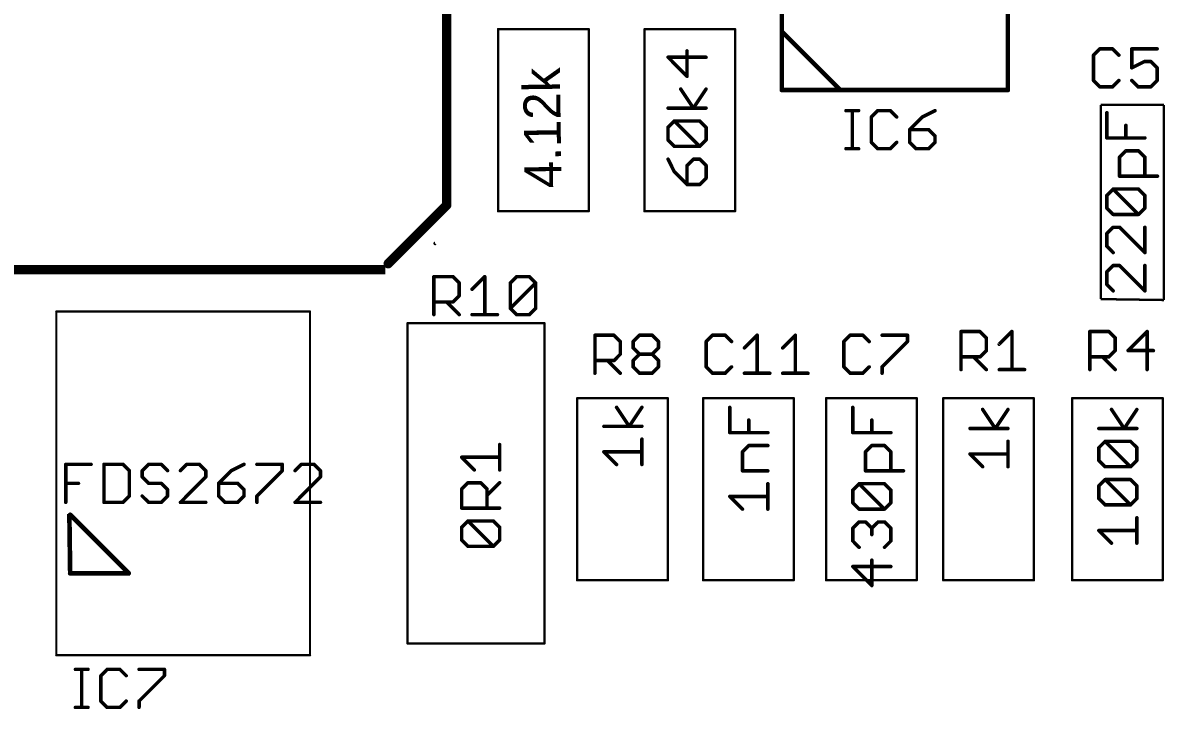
# Model space of a CAD drawing. Extents: x 2 to 123, y -4 to 52.
# Drawn here: x 25.16 to 49.93, y 26.09 to 40.97 of the extents above; entities that cross this region are included whole.
import ezdxf

# ---------------------------------------------------------------- set-up
doc = ezdxf.new("R2010")
doc.units = 0
doc.header["$MEASUREMENT"] = 0
doc.layers.get('0').update_dxf_attribs({"linetype": 'CONTINUOUS'})
for name, color, linetype in [('25', 253, 'CONTINUOUS'), ('27', 253, 'CONTINUOUS'), ('39', 12, 'CONTINUOUS'), ('51', 253, 'CONTINUOUS')]:
    doc.layers.add(name, color=color, linetype=linetype)

msp = doc.modelspace()

# ---------------------------------------------------------------- linework, layer by layer
at = {"layer": '25', "const_width": 0.0762}
for points in [[(48.515, 40.409), (48.378, 40.272)], [(48.79, 40.409), (48.515, 40.409)], [(48.927, 40.272), (48.79, 40.409)], [(49.756, 40.409), (49.206, 40.409)], [(49.206, 40.409), (49.206, 39.997)], [(48.378, 40.272), (48.378, 39.722)], [(49.206, 39.997), (49.481, 40.134)], [(49.481, 40.134), (49.619, 40.134)], [(49.619, 40.134), (49.756, 39.997)], [(49.756, 39.997), (49.756, 39.722)], [(48.378, 39.722), (48.515, 39.585)], [(48.79, 39.585), (48.927, 39.722)], [(49.344, 39.585), (49.206, 39.722)], [(49.756, 39.722), (49.619, 39.585)], [(48.515, 39.585), (48.79, 39.585)], [(49.619, 39.585), (49.344, 39.585)], [(43.009, 39.069), (43.284, 39.069)], [(43.146, 38.244), (43.146, 39.069)], [(43.699, 39.069), (43.561, 38.931)], [(43.561, 38.931), (43.561, 38.382)], [(43.973, 39.069), (43.699, 39.069)], [(44.111, 38.931), (43.973, 39.069)], [(44.665, 38.931), (44.39, 38.657)], [(44.94, 39.069), (44.665, 38.931)], [(44.39, 38.657), (44.39, 38.382)], [(44.802, 38.657), (44.39, 38.657)], [(44.94, 38.519), (44.802, 38.657)], [(43.561, 38.382), (43.699, 38.244)], [(43.973, 38.244), (44.111, 38.382)], [(44.39, 38.382), (44.527, 38.244)], [(44.802, 38.244), (44.94, 38.382)], [(44.94, 38.382), (44.94, 38.519)], [(43.009, 38.244), (43.284, 38.244)], [(43.699, 38.244), (43.973, 38.244)], [(44.527, 38.244), (44.802, 38.244)], [(34.074, 34.646), (34.074, 35.47)], [(34.074, 35.47), (34.486, 35.47)], [(34.486, 35.47), (34.624, 35.333)], [(34.903, 35.195), (35.178, 35.47)], [(35.178, 35.47), (35.178, 34.646)], [(35.731, 35.333), (35.869, 35.47)], [(35.869, 35.47), (36.144, 35.47)], [(36.144, 35.47), (36.281, 35.333)], [(34.624, 35.333), (34.624, 35.058)], [(35.731, 34.783), (35.731, 35.333)], [(35.731, 34.783), (36.281, 35.333)], [(36.281, 35.333), (36.281, 34.783)], [(34.486, 34.92), (34.074, 34.92)], [(34.349, 34.92), (34.624, 34.646)], [(34.624, 35.058), (34.486, 34.92)], [(34.903, 34.646), (35.453, 34.646)], [(35.869, 34.646), (35.731, 34.783)], [(36.144, 34.646), (35.869, 34.646)], [(36.281, 34.783), (36.144, 34.646)], [(37.567, 33.376), (37.567, 34.2)], [(37.567, 34.2), (37.979, 34.2)], [(37.979, 34.2), (38.116, 34.063)], [(38.395, 34.063), (38.533, 34.2)], [(38.533, 34.2), (38.808, 34.2)], [(38.808, 34.2), (38.945, 34.063)], [(40.117, 34.2), (39.98, 34.063)], [(40.392, 34.2), (40.117, 34.2)], [(40.529, 34.063), (40.392, 34.2)], [(40.808, 33.925), (41.083, 34.2)], [(41.083, 34.2), (41.083, 33.376)], [(41.637, 33.925), (41.912, 34.2)], [(41.912, 34.2), (41.912, 33.376)], [(43.102, 34.2), (42.964, 34.063)], [(43.376, 34.2), (43.102, 34.2)], [(43.514, 34.063), (43.376, 34.2)], [(43.793, 34.2), (44.343, 34.2)], [(44.343, 34.2), (44.343, 34.063)], [(45.504, 33.455), (45.504, 34.28)], [(45.504, 34.28), (45.916, 34.28)], [(45.916, 34.28), (46.054, 34.142)], [(46.054, 34.142), (46.054, 33.867)], [(46.333, 34.005), (46.608, 34.28)], [(46.608, 34.28), (46.608, 33.455)], [(48.298, 33.455), (48.298, 34.28)], [(48.298, 34.28), (48.71, 34.28)], [(48.71, 34.28), (48.848, 34.142)], [(48.848, 34.142), (48.848, 33.867)], [(49.539, 34.28), (49.127, 33.867)], [(49.539, 33.455), (49.539, 34.28)], [(38.116, 34.063), (38.116, 33.788)], [(38.395, 33.925), (38.395, 34.063)], [(38.533, 33.788), (38.395, 33.925)], [(38.945, 33.925), (38.808, 33.788)], [(38.945, 34.063), (38.945, 33.925)], [(39.98, 34.063), (39.98, 33.513)], [(42.964, 34.063), (42.964, 33.513)], [(44.343, 34.063), (43.793, 33.513)], [(37.979, 33.65), (37.567, 33.65)], [(37.841, 33.65), (38.116, 33.376)], [(38.116, 33.788), (37.979, 33.65)], [(38.395, 33.65), (38.533, 33.788)], [(38.395, 33.513), (38.395, 33.65)], [(38.533, 33.788), (38.808, 33.788)], [(38.808, 33.788), (38.945, 33.65)], [(38.945, 33.65), (38.945, 33.513)], [(45.916, 33.73), (45.504, 33.73)], [(45.779, 33.73), (46.054, 33.455)], [(46.054, 33.867), (45.916, 33.73)], [(48.71, 33.73), (48.298, 33.73)], [(48.573, 33.73), (48.848, 33.455)], [(48.848, 33.867), (48.71, 33.73)], [(49.127, 33.867), (49.676, 33.867)], [(38.533, 33.376), (38.395, 33.513)], [(38.945, 33.513), (38.808, 33.376)], [(39.98, 33.513), (40.117, 33.376)], [(40.392, 33.376), (40.529, 33.513)], [(42.964, 33.513), (43.102, 33.376)], [(43.376, 33.376), (43.514, 33.513)], [(43.793, 33.513), (43.793, 33.376)], [(46.333, 33.455), (46.883, 33.455)], [(38.808, 33.376), (38.533, 33.376)], [(40.117, 33.376), (40.392, 33.376)], [(40.808, 33.376), (41.358, 33.376)], [(41.637, 33.376), (42.187, 33.376)], [(43.102, 33.376), (43.376, 33.376)], [(26.302, 26.956), (26.576, 26.956)], [(26.439, 26.131), (26.439, 26.956)], [(26.991, 26.956), (26.854, 26.818)], [(26.854, 26.818), (26.854, 26.268)], [(27.266, 26.956), (26.991, 26.956)], [(27.404, 26.818), (27.266, 26.956)], [(27.683, 26.956), (28.233, 26.956)], [(28.233, 26.818), (27.683, 26.268)], [(28.233, 26.956), (28.233, 26.818)], [(26.854, 26.268), (26.991, 26.131)], [(27.266, 26.131), (27.404, 26.268)], [(27.683, 26.268), (27.683, 26.131)], [(26.302, 26.131), (26.576, 26.131)], [(26.991, 26.131), (27.266, 26.131)]]:
    msp.add_lwpolyline(points, dxfattribs=at)
at = {"layer": '25', "const_width": 0.0381}
for points in [[(48.515, 40.428, 1), (48.515, 40.39)], [(48.529, 40.396, 1), (48.502, 40.423)], [(48.803, 40.423, 1), (48.776, 40.396)], [(48.79, 40.39, 1), (48.79, 40.428)], [(49.206, 40.428, 1), (49.206, 40.39)], [(49.225, 40.409, 1), (49.187, 40.409)], [(49.756, 40.39, 1), (49.756, 40.428)], [(48.364, 40.285, 1), (48.391, 40.258)], [(48.397, 40.272, 1), (48.359, 40.272)], [(48.914, 40.258, 1), (48.941, 40.285)], [(49.481, 40.153, 1), (49.481, 40.115)], [(49.49, 40.117, 1), (49.473, 40.151)], [(49.632, 40.148, 1), (49.605, 40.121)], [(49.619, 40.115, 1), (49.619, 40.153)], [(49.198, 40.014, 1), (49.215, 39.98)], [(49.187, 39.997, 1), (49.225, 39.997)], [(49.775, 39.997, 1), (49.737, 39.997)], [(49.742, 39.983, 1), (49.769, 40.01)], [(48.391, 39.736, 1), (48.364, 39.709)], [(48.359, 39.722, 1), (48.397, 39.722)], [(48.941, 39.709, 1), (48.914, 39.736)], [(49.22, 39.736, 1), (49.193, 39.709)], [(49.737, 39.722, 1), (49.775, 39.722)], [(49.769, 39.709, 1), (49.742, 39.736)], [(48.515, 39.604, 1), (48.515, 39.566)], [(48.502, 39.571, 1), (48.529, 39.598)], [(48.776, 39.598, 1), (48.803, 39.571)], [(48.79, 39.566, 1), (48.79, 39.604)], [(49.344, 39.604, 1), (49.344, 39.566)], [(49.33, 39.571, 1), (49.357, 39.598)], [(49.605, 39.598, 1), (49.632, 39.571)], [(49.619, 39.566, 1), (49.619, 39.604)], [(43.009, 39.088, 1), (43.009, 39.05)], [(43.165, 39.069, 1), (43.127, 39.069)], [(43.284, 39.05, 1), (43.284, 39.088)], [(43.58, 38.931, 1), (43.542, 38.931)], [(43.548, 38.945, 1), (43.575, 38.918)], [(43.699, 39.088, 1), (43.699, 39.05)], [(43.712, 39.055, 1), (43.685, 39.082)], [(43.987, 39.082, 1), (43.96, 39.055)], [(43.973, 39.05, 1), (43.973, 39.088)], [(44.097, 38.918, 1), (44.124, 38.945)], [(44.656, 38.948, 1), (44.673, 38.914)], [(44.678, 38.918, 1), (44.651, 38.945)], [(44.948, 39.052, 1), (44.931, 39.086)], [(44.409, 38.657, 1), (44.371, 38.657)], [(44.39, 38.676, 1), (44.39, 38.638)], [(44.376, 38.67, 1), (44.403, 38.643)], [(44.816, 38.67, 1), (44.789, 38.643)], [(44.802, 38.638, 1), (44.802, 38.676)], [(43.575, 38.395, 1), (43.548, 38.368)], [(43.542, 38.382, 1), (43.58, 38.382)], [(44.124, 38.368, 1), (44.097, 38.395)], [(44.403, 38.395, 1), (44.376, 38.368)], [(44.371, 38.382, 1), (44.409, 38.382)], [(44.959, 38.519, 1), (44.921, 38.519)], [(44.921, 38.382, 1), (44.959, 38.382)], [(44.926, 38.506, 1), (44.953, 38.533)], [(44.953, 38.368, 1), (44.926, 38.395)], [(43.009, 38.263, 1), (43.009, 38.225)], [(43.127, 38.244, 1), (43.165, 38.244)], [(43.284, 38.225, 1), (43.284, 38.263)], [(43.699, 38.263, 1), (43.699, 38.225)], [(43.685, 38.231, 1), (43.712, 38.258)], [(43.96, 38.258, 1), (43.987, 38.231)], [(43.973, 38.225, 1), (43.973, 38.263)], [(44.527, 38.263, 1), (44.527, 38.225)], [(44.514, 38.231, 1), (44.541, 38.258)], [(44.789, 38.258, 1), (44.816, 38.231)], [(44.802, 38.225, 1), (44.802, 38.263)], [(34.093, 35.47, 1), (34.055, 35.47)], [(34.074, 35.489, 1), (34.074, 35.451)], [(34.5, 35.484, 1), (34.473, 35.457)], [(34.486, 35.451, 1), (34.486, 35.489)], [(35.197, 35.47, 1), (35.159, 35.47)], [(35.191, 35.457, 1), (35.164, 35.484)], [(35.869, 35.489, 1), (35.869, 35.451)], [(35.882, 35.457, 1), (35.855, 35.484)], [(36.157, 35.484, 1), (36.13, 35.457)], [(36.144, 35.451, 1), (36.144, 35.489)], [(34.643, 35.333, 1), (34.605, 35.333)], [(34.61, 35.319, 1), (34.637, 35.346)], [(34.889, 35.209, 1), (34.916, 35.182)], [(35.751, 35.333, 1), (35.712, 35.333)], [(35.718, 35.346, 1), (35.745, 35.319)], [(36.3, 35.333, 1), (36.262, 35.333)], [(36.295, 35.319, 1), (36.268, 35.346)], [(36.268, 35.319, 1), (36.295, 35.346)], [(34.074, 34.94, 1), (34.074, 34.901)], [(34.362, 34.934, 1), (34.336, 34.907)], [(34.473, 34.934, 1), (34.5, 34.907)], [(34.486, 34.901, 1), (34.486, 34.94)], [(34.605, 35.058, 1), (34.643, 35.058)], [(34.637, 35.044, 1), (34.61, 35.071)], [(34.61, 34.632, 1), (34.637, 34.659)], [(34.903, 34.665, 1), (34.903, 34.627)], [(35.453, 34.627, 1), (35.453, 34.665)], [(35.745, 34.797, 1), (35.718, 34.77)], [(35.718, 34.797, 1), (35.745, 34.77)], [(35.712, 34.783, 1), (35.751, 34.783)], [(35.869, 34.665, 1), (35.869, 34.627)], [(35.855, 34.632, 1), (35.882, 34.659)], [(36.13, 34.659, 1), (36.157, 34.632)], [(36.144, 34.627, 1), (36.144, 34.665)], [(36.262, 34.783, 1), (36.3, 34.783)], [(36.295, 34.77, 1), (36.268, 34.797)], [(34.055, 34.646, 1), (34.093, 34.646)], [(35.159, 34.646, 1), (35.197, 34.646)], [(37.567, 34.219, 1), (37.567, 34.181)], [(37.586, 34.2, 1), (37.548, 34.2)], [(37.992, 34.214, 1), (37.965, 34.187)], [(37.979, 34.181, 1), (37.979, 34.219)], [(38.533, 34.219, 1), (38.533, 34.181)], [(38.546, 34.187, 1), (38.519, 34.214)], [(38.821, 34.214, 1), (38.794, 34.187)], [(38.808, 34.181, 1), (38.808, 34.219)], [(40.117, 34.219, 1), (40.117, 34.181)], [(40.13, 34.187, 1), (40.103, 34.214)], [(40.405, 34.214, 1), (40.378, 34.187)], [(40.392, 34.181, 1), (40.392, 34.219)], [(41.102, 34.2, 1), (41.064, 34.2)], [(41.097, 34.187, 1), (41.07, 34.214)], [(41.931, 34.2, 1), (41.893, 34.2)], [(41.925, 34.187, 1), (41.898, 34.214)], [(43.102, 34.219, 1), (43.102, 34.181)], [(43.115, 34.187, 1), (43.088, 34.214)], [(43.39, 34.214, 1), (43.363, 34.187)], [(43.376, 34.181, 1), (43.376, 34.219)], [(43.793, 34.219, 1), (43.793, 34.181)], [(44.361, 34.2, 1), (44.323, 34.2)], [(44.343, 34.181, 1), (44.343, 34.219)], [(45.523, 34.28, 1), (45.485, 34.28)], [(45.504, 34.299, 1), (45.504, 34.261)], [(45.93, 34.293, 1), (45.903, 34.266)], [(45.916, 34.261, 1), (45.916, 34.299)], [(46.073, 34.142, 1), (46.035, 34.142)], [(46.627, 34.28, 1), (46.589, 34.28)], [(46.621, 34.266, 1), (46.594, 34.293)], [(48.317, 34.28, 1), (48.279, 34.28)], [(48.298, 34.299, 1), (48.298, 34.261)], [(48.724, 34.293, 1), (48.697, 34.266)], [(48.71, 34.261, 1), (48.71, 34.299)], [(48.867, 34.142, 1), (48.829, 34.142)], [(49.558, 34.28, 1), (49.52, 34.28)], [(49.553, 34.266, 1), (49.526, 34.293)], [(38.135, 34.063, 1), (38.097, 34.063)], [(38.103, 34.049, 1), (38.13, 34.076)], [(38.414, 34.063, 1), (38.376, 34.063)], [(38.382, 34.076, 1), (38.409, 34.049)], [(38.409, 33.939, 1), (38.382, 33.912)], [(38.376, 33.925, 1), (38.414, 33.925)], [(38.964, 34.063, 1), (38.926, 34.063)], [(38.926, 33.925, 1), (38.964, 33.925)], [(38.931, 34.049, 1), (38.958, 34.076)], [(38.958, 33.912, 1), (38.931, 33.939)], [(39.966, 34.076, 1), (39.993, 34.049)], [(39.999, 34.063, 1), (39.961, 34.063)], [(40.516, 34.049, 1), (40.543, 34.076)], [(40.795, 33.939, 1), (40.822, 33.912)], [(41.623, 33.939, 1), (41.651, 33.912)], [(42.983, 34.063, 1), (42.945, 34.063)], [(42.951, 34.076, 1), (42.978, 34.049)], [(43.5, 34.049, 1), (43.527, 34.076)], [(44.323, 34.063, 1), (44.361, 34.063)], [(44.356, 34.049, 1), (44.329, 34.076)], [(46.04, 34.129, 1), (46.067, 34.156)], [(46.319, 34.018, 1), (46.346, 33.991)], [(48.834, 34.129, 1), (48.861, 34.156)], [(37.567, 33.669, 1), (37.567, 33.631)], [(37.855, 33.664, 1), (37.828, 33.637)], [(37.979, 33.631, 1), (37.979, 33.669)], [(38.097, 33.788, 1), (38.135, 33.788)], [(38.13, 33.774, 1), (38.103, 33.801)], [(38.414, 33.65, 1), (38.376, 33.65)], [(38.533, 33.807, 1), (38.533, 33.769)], [(38.546, 33.774, 1), (38.519, 33.801)], [(38.519, 33.774, 1), (38.546, 33.801)], [(38.821, 33.801, 1), (38.794, 33.774)], [(38.794, 33.801, 1), (38.821, 33.774)], [(38.808, 33.769, 1), (38.808, 33.807)], [(38.964, 33.65, 1), (38.926, 33.65)], [(45.504, 33.749, 1), (45.504, 33.711)], [(45.792, 33.743, 1), (45.766, 33.717)], [(45.903, 33.743, 1), (45.93, 33.717)], [(45.916, 33.711, 1), (45.916, 33.749)], [(46.035, 33.867, 1), (46.073, 33.867)], [(46.067, 33.854, 1), (46.04, 33.881)], [(48.298, 33.749, 1), (48.298, 33.711)], [(48.586, 33.743, 1), (48.559, 33.717)], [(48.697, 33.743, 1), (48.724, 33.717)], [(48.71, 33.711, 1), (48.71, 33.749)], [(48.829, 33.867, 1), (48.867, 33.867)], [(48.861, 33.854, 1), (48.834, 33.881)], [(49.127, 33.886, 1), (49.127, 33.848)], [(49.113, 33.881, 1), (49.14, 33.854)], [(49.676, 33.848, 1), (49.676, 33.886)], [(37.965, 33.664, 1), (37.992, 33.637)], [(38.382, 33.664, 1), (38.409, 33.637)], [(38.409, 33.526, 1), (38.382, 33.499)], [(38.376, 33.513, 1), (38.414, 33.513)], [(38.926, 33.513, 1), (38.964, 33.513)], [(38.931, 33.637, 1), (38.958, 33.664)], [(38.958, 33.499, 1), (38.931, 33.526)], [(39.993, 33.526, 1), (39.966, 33.499)], [(39.961, 33.513, 1), (39.999, 33.513)], [(40.543, 33.499, 1), (40.516, 33.526)], [(42.978, 33.526, 1), (42.951, 33.499)], [(42.945, 33.513, 1), (42.983, 33.513)], [(43.527, 33.499, 1), (43.5, 33.526)], [(43.812, 33.513, 1), (43.774, 33.513)], [(43.779, 33.526, 1), (43.806, 33.499)], [(45.485, 33.455, 1), (45.523, 33.455)], [(46.04, 33.442, 1), (46.067, 33.469)], [(46.333, 33.474, 1), (46.333, 33.436)], [(46.589, 33.455, 1), (46.627, 33.455)], [(46.883, 33.436, 1), (46.883, 33.474)], [(48.279, 33.455, 1), (48.317, 33.455)], [(48.834, 33.442, 1), (48.861, 33.469)], [(49.52, 33.455, 1), (49.558, 33.455)], [(37.548, 33.376, 1), (37.586, 33.376)], [(38.103, 33.362, 1), (38.13, 33.389)], [(38.533, 33.395, 1), (38.533, 33.356)], [(38.519, 33.362, 1), (38.546, 33.389)], [(38.794, 33.389, 1), (38.821, 33.362)], [(38.808, 33.356, 1), (38.808, 33.395)], [(40.117, 33.395, 1), (40.117, 33.356)], [(40.103, 33.362, 1), (40.13, 33.389)], [(40.378, 33.389, 1), (40.405, 33.362)], [(40.392, 33.356, 1), (40.392, 33.395)], [(40.808, 33.395, 1), (40.808, 33.356)], [(41.064, 33.376, 1), (41.102, 33.376)], [(41.358, 33.356, 1), (41.358, 33.395)], [(41.637, 33.395, 1), (41.637, 33.356)], [(41.893, 33.376, 1), (41.931, 33.376)], [(42.187, 33.356, 1), (42.187, 33.395)], [(43.102, 33.395, 1), (43.102, 33.356)], [(43.088, 33.362, 1), (43.115, 33.389)], [(43.363, 33.389, 1), (43.39, 33.362)], [(43.376, 33.356, 1), (43.376, 33.395)], [(43.774, 33.376, 1), (43.812, 33.376)], [(26.302, 26.975, 1), (26.302, 26.937)], [(26.458, 26.956, 1), (26.42, 26.956)], [(26.576, 26.937, 1), (26.576, 26.975)], [(26.873, 26.818, 1), (26.835, 26.818)], [(26.841, 26.832, 1), (26.868, 26.805)], [(26.991, 26.975, 1), (26.991, 26.937)], [(27.005, 26.942, 1), (26.978, 26.969)], [(27.28, 26.969, 1), (27.253, 26.942)], [(27.266, 26.937, 1), (27.266, 26.975)], [(27.39, 26.805, 1), (27.417, 26.832)], [(27.683, 26.975, 1), (27.683, 26.937)], [(28.252, 26.956, 1), (28.213, 26.956)], [(28.213, 26.818, 1), (28.252, 26.818)], [(28.246, 26.805, 1), (28.219, 26.832)], [(28.233, 26.937, 1), (28.233, 26.975)], [(26.868, 26.282, 1), (26.841, 26.255)], [(26.835, 26.268, 1), (26.873, 26.268)], [(27.417, 26.255, 1), (27.39, 26.282)], [(27.702, 26.268, 1), (27.664, 26.268)], [(27.669, 26.282, 1), (27.696, 26.255)], [(26.302, 26.15, 1), (26.302, 26.112)], [(26.42, 26.131, 1), (26.458, 26.131)], [(26.576, 26.112, 1), (26.576, 26.15)], [(26.991, 26.15, 1), (26.991, 26.112)], [(26.978, 26.118, 1), (27.005, 26.145)], [(27.253, 26.145, 1), (27.28, 26.118)], [(27.266, 26.112, 1), (27.266, 26.15)], [(27.664, 26.131, 1), (27.702, 26.131)]]:
    msp.add_lwpolyline(points, format="xyb", dxfattribs=at)
at = {"layer": '27', "const_width": 0.0762}
for points in [[(39.564, 39.815), (39.564, 40.365)], [(39.977, 40.227), (39.152, 40.227)], [(39.152, 40.227), (39.564, 39.815)], [(39.702, 39.124), (39.427, 39.537)], [(39.977, 39.537), (39.702, 39.124)], [(39.977, 39.124), (39.152, 39.124)], [(48.666, 38.477), (48.666, 39.026)], [(39.152, 38.708), (39.289, 38.845)], [(39.152, 38.433), (39.152, 38.708)], [(39.289, 38.845), (39.839, 38.845)], [(39.839, 38.296), (39.289, 38.845)], [(39.839, 38.845), (39.977, 38.708)], [(39.977, 38.708), (39.977, 38.433)], [(49.078, 38.477), (49.078, 38.751)], [(39.289, 38.296), (39.152, 38.433)], [(39.977, 38.433), (39.839, 38.296)], [(49.49, 38.477), (48.666, 38.477)], [(39.839, 38.296), (39.289, 38.296)], [(48.941, 38.06), (49.078, 38.197)], [(49.078, 38.197), (49.353, 38.197)], [(49.353, 38.197), (49.49, 38.06)], [(39.152, 38.017), (39.289, 37.742)], [(39.702, 38.017), (39.564, 37.879)], [(39.564, 37.879), (39.564, 37.467)], [(39.839, 38.017), (39.702, 38.017)], [(39.977, 37.879), (39.839, 38.017)], [(39.977, 37.604), (39.977, 37.879)], [(48.941, 37.648), (48.941, 38.06)], [(49.49, 38.06), (49.49, 37.648)], [(39.289, 37.742), (39.564, 37.467)], [(49.765, 37.648), (48.941, 37.648)], [(39.564, 37.467), (39.839, 37.467)], [(39.839, 37.467), (39.977, 37.604)], [(48.666, 37.231), (48.803, 37.369)], [(48.803, 37.369), (49.353, 37.369)], [(49.353, 36.819), (48.803, 37.369)], [(49.353, 37.369), (49.49, 37.231)], [(48.666, 36.957), (48.666, 37.231)], [(49.49, 37.231), (49.49, 36.957)], [(48.803, 36.819), (48.666, 36.957)], [(49.49, 36.957), (49.353, 36.819)], [(49.353, 36.819), (48.803, 36.819)], [(48.803, 36.54), (48.666, 36.403)], [(48.666, 36.403), (48.666, 36.128)], [(48.941, 36.54), (48.803, 36.54)], [(49.49, 35.99), (48.941, 36.54)], [(49.49, 36.54), (49.49, 35.99)], [(48.666, 36.128), (48.803, 35.99)], [(48.803, 35.711), (48.666, 35.574)], [(48.941, 35.711), (48.803, 35.711)], [(49.49, 35.162), (48.941, 35.711)], [(49.49, 35.711), (49.49, 35.162)], [(48.666, 35.574), (48.666, 35.299)], [(48.666, 35.299), (48.803, 35.162)], [(38.31, 32.226), (38.035, 32.638)], [(38.585, 32.638), (38.31, 32.226)], [(40.491, 32.088), (40.491, 32.637)], [(43.158, 32.088), (43.158, 32.637)], [(46.248, 32.178), (45.973, 32.59)], [(46.523, 32.59), (46.248, 32.178)], [(49.042, 32.178), (48.767, 32.59)], [(49.317, 32.59), (49.042, 32.178)], [(38.585, 32.226), (37.761, 32.226)], [(40.903, 32.088), (40.903, 32.362)], [(43.57, 32.088), (43.57, 32.362)], [(46.523, 32.178), (45.698, 32.178)], [(49.317, 32.178), (48.492, 32.178)], [(38.585, 31.397), (38.585, 31.947)], [(41.316, 32.088), (40.491, 32.088)], [(43.983, 32.088), (43.158, 32.088)], [(35.502, 31.28), (35.502, 31.83)], [(38.035, 31.397), (37.761, 31.672)], [(37.761, 31.672), (38.585, 31.672)], [(40.766, 31.671), (40.903, 31.809)], [(40.766, 31.259), (40.766, 31.671)], [(40.903, 31.809), (41.316, 31.809)], [(43.433, 31.671), (43.57, 31.808)], [(43.433, 31.259), (43.433, 31.671)], [(43.57, 31.808), (43.845, 31.808)], [(43.845, 31.808), (43.983, 31.671)], [(43.983, 31.671), (43.983, 31.259)], [(46.523, 31.349), (46.523, 31.899)], [(48.492, 31.762), (48.629, 31.899)], [(48.492, 31.487), (48.492, 31.762)], [(48.629, 31.899), (49.179, 31.899)], [(49.179, 31.349), (48.629, 31.899)], [(49.179, 31.899), (49.317, 31.762)], [(49.317, 31.762), (49.317, 31.487)], [(34.952, 31.28), (34.677, 31.555)], [(34.677, 31.555), (35.502, 31.555)], [(45.973, 31.349), (45.698, 31.624)], [(45.698, 31.624), (46.523, 31.624)], [(48.629, 31.349), (48.492, 31.487)], [(49.317, 31.487), (49.179, 31.349)], [(26.094, 30.576), (26.094, 31.401)], [(26.094, 31.401), (26.643, 31.401)], [(26.922, 31.401), (26.922, 30.576)], [(27.335, 31.401), (26.922, 31.401)], [(27.472, 31.263), (27.335, 31.401)], [(27.472, 30.713), (27.472, 31.263)], [(27.889, 31.401), (27.751, 31.263)], [(27.751, 31.263), (27.751, 31.126)], [(28.163, 31.401), (27.889, 31.401)], [(28.301, 31.263), (28.163, 31.401)], [(28.717, 31.401), (28.58, 31.263)], [(28.992, 31.401), (28.717, 31.401)], [(29.129, 31.263), (28.992, 31.401)], [(29.129, 31.126), (29.129, 31.263)], [(29.683, 31.263), (29.408, 30.988)], [(29.958, 31.401), (29.683, 31.263)], [(30.237, 31.401), (30.787, 31.401)], [(30.787, 31.263), (30.237, 30.713)], [(30.787, 31.401), (30.787, 31.263)], [(31.203, 31.401), (31.066, 31.263)], [(31.478, 31.401), (31.203, 31.401)], [(31.616, 31.263), (31.478, 31.401)], [(31.616, 31.126), (31.616, 31.263)], [(41.316, 31.259), (40.766, 31.259)], [(44.257, 31.259), (43.433, 31.259)], [(49.179, 31.349), (48.629, 31.349)], [(26.094, 30.988), (26.369, 30.988)], [(27.751, 31.126), (27.889, 30.988)], [(27.889, 30.988), (28.163, 30.988)], [(28.163, 30.988), (28.301, 30.851)], [(28.58, 30.576), (29.129, 31.126)], [(29.408, 30.988), (29.408, 30.713)], [(29.821, 30.988), (29.408, 30.988)], [(29.958, 30.851), (29.821, 30.988)], [(31.066, 30.576), (31.616, 31.126)], [(34.677, 30.863), (34.815, 31.001)], [(34.815, 31.001), (35.09, 31.001)], [(35.09, 31.001), (35.227, 30.863)], [(35.227, 30.726), (35.502, 31.001)], [(41.316, 30.43), (41.316, 30.98)], [(43.158, 30.842), (43.295, 30.98)], [(43.295, 30.98), (43.845, 30.98)], [(43.845, 30.43), (43.295, 30.98)], [(43.845, 30.98), (43.983, 30.842)], [(48.492, 30.933), (48.629, 31.07)], [(48.492, 30.658), (48.492, 30.933)], [(48.629, 31.07), (49.179, 31.07)], [(49.179, 30.521), (48.629, 31.07)], [(49.179, 31.07), (49.317, 30.933)], [(49.317, 30.933), (49.317, 30.658)], [(27.335, 30.576), (27.472, 30.713)], [(27.889, 30.576), (27.751, 30.713)], [(28.301, 30.713), (28.163, 30.576)], [(28.301, 30.851), (28.301, 30.713)], [(29.408, 30.713), (29.546, 30.576)], [(29.821, 30.576), (29.958, 30.713)], [(29.958, 30.713), (29.958, 30.851)], [(30.237, 30.713), (30.237, 30.576)], [(34.677, 30.451), (34.677, 30.863)], [(35.227, 30.863), (35.227, 30.451)], [(40.766, 30.43), (40.491, 30.705)], [(40.491, 30.705), (41.316, 30.705)], [(43.158, 30.568), (43.158, 30.842)], [(43.983, 30.842), (43.983, 30.568)], [(26.922, 30.576), (27.335, 30.576)], [(28.163, 30.576), (27.889, 30.576)], [(29.129, 30.576), (28.58, 30.576)], [(29.546, 30.576), (29.821, 30.576)], [(31.616, 30.576), (31.066, 30.576)], [(35.502, 30.451), (34.677, 30.451)], [(43.295, 30.43), (43.158, 30.568)], [(43.845, 30.43), (43.295, 30.43)], [(43.983, 30.568), (43.845, 30.43)], [(48.629, 30.521), (48.492, 30.658)], [(49.179, 30.521), (48.629, 30.521)], [(49.317, 30.658), (49.179, 30.521)], [(49.317, 29.692), (49.317, 30.242)], [(34.677, 30.035), (34.815, 30.172)], [(34.677, 29.76), (34.677, 30.035)], [(34.815, 30.172), (35.365, 30.172)], [(35.365, 29.623), (34.815, 30.172)], [(35.365, 30.172), (35.502, 30.035)], [(35.502, 30.035), (35.502, 29.76)], [(43.158, 30.014), (43.295, 30.151)], [(43.158, 29.739), (43.158, 30.014)], [(43.295, 30.151), (43.433, 30.151)], [(43.433, 30.151), (43.57, 30.014)], [(43.57, 30.014), (43.708, 30.151)], [(43.57, 30.014), (43.57, 29.876)], [(43.708, 30.151), (43.845, 30.151)], [(43.845, 30.151), (43.983, 30.014)], [(43.983, 30.014), (43.983, 29.739)], [(48.767, 29.692), (48.492, 29.967)], [(48.492, 29.967), (49.317, 29.967)], [(34.815, 29.623), (34.677, 29.76)], [(35.502, 29.76), (35.365, 29.623)], [(43.295, 29.601), (43.158, 29.739)], [(43.983, 29.739), (43.845, 29.601)], [(35.365, 29.623), (34.815, 29.623)], [(43.57, 28.773), (43.57, 29.322)], [(43.983, 29.185), (43.158, 29.185)], [(43.158, 29.185), (43.57, 28.773)]]:
    msp.add_lwpolyline(points, dxfattribs=at)
at = {"layer": '27', "const_width": 0.0381}
for points in [[(39.583, 40.365, 1), (39.545, 40.365)], [(39.152, 40.246, 1), (39.152, 40.208)], [(39.166, 40.241, 1), (39.139, 40.214)], [(39.977, 40.208, 1), (39.977, 40.246)], [(39.545, 39.815, 1), (39.583, 39.815)], [(39.551, 39.801, 1), (39.578, 39.828)], [(39.443, 39.547, 1), (39.411, 39.526)], [(39.992, 39.526, 1), (39.961, 39.547)], [(39.152, 39.143, 1), (39.152, 39.105)], [(39.686, 39.135, 1), (39.718, 39.114)], [(39.686, 39.114, 1), (39.718, 39.135)], [(39.977, 39.105, 1), (39.977, 39.143)], [(48.685, 39.026, 1), (48.647, 39.026)], [(39.171, 38.708, 1), (39.133, 38.708)], [(39.139, 38.721, 1), (39.166, 38.694)], [(39.289, 38.864, 1), (39.289, 38.826)], [(39.303, 38.859, 1), (39.276, 38.832)], [(39.303, 38.832, 1), (39.276, 38.859)], [(39.853, 38.859, 1), (39.826, 38.832)], [(39.839, 38.826, 1), (39.839, 38.864)], [(39.996, 38.708, 1), (39.957, 38.708)], [(39.963, 38.694, 1), (39.99, 38.721)], [(49.097, 38.751, 1), (49.059, 38.751)], [(39.166, 38.447, 1), (39.139, 38.42)], [(39.133, 38.433, 1), (39.171, 38.433)], [(39.957, 38.433, 1), (39.996, 38.433)], [(39.99, 38.42, 1), (39.963, 38.447)], [(48.666, 38.496, 1), (48.666, 38.457)], [(48.647, 38.477, 1), (48.685, 38.477)], [(49.059, 38.477, 1), (49.097, 38.477)], [(49.49, 38.457, 1), (49.49, 38.496)], [(39.289, 38.315, 1), (39.289, 38.277)], [(39.276, 38.282, 1), (39.303, 38.309)], [(39.826, 38.309, 1), (39.853, 38.282)], [(39.826, 38.282, 1), (39.853, 38.309)], [(39.839, 38.277, 1), (39.839, 38.315)], [(49.078, 38.217, 1), (49.078, 38.178)], [(49.092, 38.184, 1), (49.065, 38.211)], [(49.367, 38.211, 1), (49.34, 38.184)], [(49.353, 38.178, 1), (49.353, 38.217)], [(39.169, 38.025, 1), (39.135, 38.008)], [(39.583, 37.879, 1), (39.545, 37.879)], [(39.551, 37.893, 1), (39.578, 37.866)], [(39.702, 38.036, 1), (39.702, 37.998)], [(39.715, 38.003, 1), (39.688, 38.03)], [(39.853, 38.03, 1), (39.826, 38.003)], [(39.839, 37.998, 1), (39.839, 38.036)], [(39.996, 37.879, 1), (39.957, 37.879)], [(39.963, 37.866, 1), (39.99, 37.893)], [(48.96, 38.06, 1), (48.922, 38.06)], [(48.927, 38.074, 1), (48.954, 38.047)], [(49.51, 38.06, 1), (49.471, 38.06)], [(49.477, 38.047, 1), (49.504, 38.074)], [(39.303, 37.755, 1), (39.276, 37.728)], [(39.272, 37.733, 1), (39.307, 37.75)], [(48.941, 37.667, 1), (48.941, 37.629)], [(48.922, 37.648, 1), (48.96, 37.648)], [(49.471, 37.648, 1), (49.51, 37.648)], [(49.765, 37.629, 1), (49.765, 37.667)], [(39.564, 37.486, 1), (39.564, 37.448)], [(39.545, 37.467, 1), (39.583, 37.467)], [(39.551, 37.453, 1), (39.578, 37.48)], [(39.826, 37.48, 1), (39.853, 37.453)], [(39.839, 37.448, 1), (39.839, 37.486)], [(39.957, 37.604, 1), (39.996, 37.604)], [(39.99, 37.591, 1), (39.963, 37.618)], [(48.803, 37.388, 1), (48.803, 37.35)], [(48.817, 37.382, 1), (48.79, 37.355)], [(48.817, 37.355, 1), (48.79, 37.382)], [(49.367, 37.382, 1), (49.34, 37.355)], [(49.353, 37.35, 1), (49.353, 37.388)], [(48.685, 37.231, 1), (48.647, 37.231)], [(48.652, 37.245, 1), (48.679, 37.218)], [(49.51, 37.231, 1), (49.471, 37.231)], [(49.477, 37.218, 1), (49.504, 37.245)], [(48.679, 36.97, 1), (48.652, 36.943)], [(48.647, 36.957, 1), (48.685, 36.957)], [(49.471, 36.957, 1), (49.51, 36.957)], [(49.504, 36.943, 1), (49.477, 36.97)], [(48.803, 36.838, 1), (48.803, 36.8)], [(48.79, 36.806, 1), (48.817, 36.833)], [(49.34, 36.833, 1), (49.367, 36.806)], [(49.34, 36.806, 1), (49.367, 36.833)], [(49.353, 36.8, 1), (49.353, 36.838)], [(48.685, 36.403, 1), (48.647, 36.403)], [(48.652, 36.416, 1), (48.679, 36.389)], [(48.803, 36.559, 1), (48.803, 36.521)], [(48.817, 36.527, 1), (48.79, 36.554)], [(48.954, 36.554, 1), (48.927, 36.527)], [(48.941, 36.521, 1), (48.941, 36.559)], [(49.51, 36.54, 1), (49.471, 36.54)], [(34.102, 36.209, 1), (34.102, 36.171)], [(34.089, 36.203, 1), (34.116, 36.176)], [(48.679, 36.141, 1), (48.652, 36.114)], [(48.647, 36.128, 1), (48.685, 36.128)], [(48.79, 35.977, 1), (48.817, 36.004)], [(49.471, 35.99, 1), (49.51, 35.99)], [(49.477, 35.977, 1), (49.504, 36.004)], [(48.803, 35.73, 1), (48.803, 35.692)], [(48.817, 35.698, 1), (48.79, 35.725)], [(48.954, 35.725, 1), (48.927, 35.698)], [(48.941, 35.692, 1), (48.941, 35.73)], [(49.51, 35.711, 1), (49.471, 35.711)], [(48.685, 35.574, 1), (48.647, 35.574)], [(48.652, 35.587, 1), (48.679, 35.56)], [(48.679, 35.313, 1), (48.652, 35.286)], [(48.647, 35.299, 1), (48.685, 35.299)], [(48.79, 35.148, 1), (48.817, 35.175)], [(49.471, 35.162, 1), (49.51, 35.162)], [(49.477, 35.148, 1), (49.504, 35.175)], [(38.051, 32.648, 1), (38.02, 32.627)], [(38.601, 32.627, 1), (38.569, 32.648)], [(40.51, 32.637, 1), (40.472, 32.637)], [(43.177, 32.637, 1), (43.139, 32.637)], [(45.989, 32.601, 1), (45.957, 32.58)], [(46.538, 32.58, 1), (46.507, 32.601)], [(48.783, 32.601, 1), (48.751, 32.58)], [(49.332, 32.58, 1), (49.301, 32.601)], [(37.761, 32.245, 1), (37.761, 32.207)], [(38.294, 32.236, 1), (38.326, 32.215)], [(38.294, 32.215, 1), (38.326, 32.236)], [(38.585, 32.207, 1), (38.585, 32.245)], [(40.922, 32.362, 1), (40.884, 32.362)], [(43.589, 32.362, 1), (43.551, 32.362)], [(45.698, 32.197, 1), (45.698, 32.159)], [(46.232, 32.189, 1), (46.264, 32.168)], [(46.232, 32.168, 1), (46.264, 32.189)], [(46.523, 32.159, 1), (46.523, 32.197)], [(48.492, 32.197, 1), (48.492, 32.159)], [(49.026, 32.189, 1), (49.058, 32.168)], [(49.026, 32.168, 1), (49.058, 32.189)], [(49.317, 32.159, 1), (49.317, 32.197)], [(38.604, 31.947, 1), (38.566, 31.947)], [(40.491, 32.107, 1), (40.491, 32.068)], [(40.472, 32.088, 1), (40.51, 32.088)], [(40.884, 32.088, 1), (40.922, 32.088)], [(41.316, 32.068, 1), (41.316, 32.107)], [(43.158, 32.107, 1), (43.158, 32.068)], [(43.139, 32.088, 1), (43.177, 32.088)], [(43.551, 32.088, 1), (43.589, 32.088)], [(43.983, 32.068, 1), (43.983, 32.107)], [(35.521, 31.83, 1), (35.483, 31.83)], [(37.774, 31.685, 1), (37.747, 31.658)], [(37.761, 31.691, 1), (37.761, 31.653)], [(38.585, 31.653, 1), (38.585, 31.691)], [(40.785, 31.671, 1), (40.747, 31.671)], [(40.752, 31.685, 1), (40.779, 31.658)], [(40.903, 31.828, 1), (40.903, 31.789)], [(40.917, 31.795, 1), (40.89, 31.822)], [(41.316, 31.789, 1), (41.316, 31.828)], [(43.452, 31.671, 1), (43.414, 31.671)], [(43.419, 31.685, 1), (43.446, 31.658)], [(43.57, 31.828, 1), (43.57, 31.789)], [(43.584, 31.795, 1), (43.557, 31.822)], [(43.859, 31.822, 1), (43.832, 31.795)], [(43.845, 31.789, 1), (43.845, 31.828)], [(44.002, 31.671, 1), (43.964, 31.671)], [(43.969, 31.658, 1), (43.996, 31.685)], [(46.542, 31.899, 1), (46.503, 31.899)], [(48.511, 31.762, 1), (48.473, 31.762)], [(48.479, 31.775, 1), (48.506, 31.748)], [(48.629, 31.918, 1), (48.629, 31.88)], [(48.643, 31.913, 1), (48.616, 31.886)], [(48.643, 31.886, 1), (48.616, 31.913)], [(49.193, 31.913, 1), (49.166, 31.886)], [(49.179, 31.88, 1), (49.179, 31.918)], [(49.336, 31.762, 1), (49.298, 31.762)], [(49.303, 31.748, 1), (49.33, 31.775)], [(34.691, 31.568, 1), (34.664, 31.541)], [(34.677, 31.574, 1), (34.677, 31.536)], [(35.502, 31.536, 1), (35.502, 31.574)], [(45.712, 31.638, 1), (45.685, 31.611)], [(45.698, 31.643, 1), (45.698, 31.605)], [(46.523, 31.605, 1), (46.523, 31.643)], [(48.506, 31.5, 1), (48.479, 31.473)], [(48.473, 31.487, 1), (48.511, 31.487)], [(49.298, 31.487, 1), (49.336, 31.487)], [(49.33, 31.473, 1), (49.303, 31.5)], [(26.113, 31.401, 1), (26.075, 31.401)], [(26.094, 31.42, 1), (26.094, 31.382)], [(26.643, 31.382, 1), (26.643, 31.42)], [(26.941, 31.401, 1), (26.903, 31.401)], [(26.922, 31.42, 1), (26.922, 31.382)], [(27.348, 31.414, 1), (27.321, 31.387)], [(27.335, 31.382, 1), (27.335, 31.42)], [(27.491, 31.263, 1), (27.453, 31.263)], [(27.459, 31.25, 1), (27.485, 31.277)], [(27.77, 31.263, 1), (27.732, 31.263)], [(27.738, 31.277, 1), (27.765, 31.25)], [(27.889, 31.42, 1), (27.889, 31.382)], [(27.902, 31.387, 1), (27.875, 31.414)], [(28.177, 31.414, 1), (28.15, 31.387)], [(28.163, 31.382, 1), (28.163, 31.42)], [(28.287, 31.25, 1), (28.314, 31.277)], [(28.566, 31.277, 1), (28.593, 31.25)], [(28.717, 31.42, 1), (28.717, 31.382)], [(28.731, 31.387, 1), (28.704, 31.414)], [(29.006, 31.414, 1), (28.979, 31.387)], [(28.992, 31.382, 1), (28.992, 31.42)], [(29.148, 31.263, 1), (29.11, 31.263)], [(29.116, 31.25, 1), (29.143, 31.277)], [(29.675, 31.28, 1), (29.692, 31.246)], [(29.697, 31.25, 1), (29.67, 31.277)], [(29.967, 31.384, 1), (29.95, 31.418)], [(30.237, 31.42, 1), (30.237, 31.382)], [(30.806, 31.401, 1), (30.768, 31.401)], [(30.768, 31.263, 1), (30.806, 31.263)], [(30.8, 31.25, 1), (30.773, 31.277)], [(30.787, 31.382, 1), (30.787, 31.42)], [(31.052, 31.277, 1), (31.079, 31.25)], [(31.203, 31.42, 1), (31.203, 31.382)], [(31.217, 31.387, 1), (31.19, 31.414)], [(31.492, 31.414, 1), (31.465, 31.387)], [(31.478, 31.382, 1), (31.478, 31.42)], [(31.635, 31.263, 1), (31.596, 31.263)], [(31.602, 31.25, 1), (31.629, 31.277)], [(34.939, 31.266, 1), (34.966, 31.293)], [(35.483, 31.28, 1), (35.521, 31.28)], [(38.022, 31.383, 1), (38.049, 31.41)], [(38.566, 31.397, 1), (38.604, 31.397)], [(40.766, 31.278, 1), (40.766, 31.24)], [(40.747, 31.259, 1), (40.785, 31.259)], [(41.316, 31.24, 1), (41.316, 31.278)], [(43.433, 31.278, 1), (43.433, 31.24)], [(43.414, 31.259, 1), (43.452, 31.259)], [(43.964, 31.259, 1), (44.002, 31.259)], [(44.257, 31.24, 1), (44.257, 31.278)], [(45.959, 31.336, 1), (45.986, 31.363)], [(46.503, 31.349, 1), (46.542, 31.349)], [(48.629, 31.369, 1), (48.629, 31.33)], [(48.616, 31.336, 1), (48.643, 31.363)], [(49.166, 31.363, 1), (49.193, 31.336)], [(49.166, 31.336, 1), (49.193, 31.363)], [(49.179, 31.33, 1), (49.179, 31.369)], [(26.094, 31.007, 1), (26.094, 30.969)], [(26.369, 30.969, 1), (26.369, 31.007)], [(27.765, 31.139, 1), (27.738, 31.112)], [(27.732, 31.126, 1), (27.77, 31.126)], [(27.889, 31.007, 1), (27.889, 30.969)], [(27.875, 30.975, 1), (27.902, 31.002)], [(28.177, 31.002, 1), (28.15, 30.975)], [(28.163, 30.969, 1), (28.163, 31.007)], [(29.11, 31.126, 1), (29.148, 31.126)], [(29.143, 31.112, 1), (29.116, 31.139)], [(29.427, 30.988, 1), (29.389, 30.988)], [(29.408, 31.007, 1), (29.408, 30.969)], [(29.395, 31.002, 1), (29.422, 30.975)], [(29.834, 31.002, 1), (29.807, 30.975)], [(29.821, 30.969, 1), (29.821, 31.007)], [(31.596, 31.126, 1), (31.635, 31.126)], [(31.629, 31.112, 1), (31.602, 31.139)], [(34.815, 31.02, 1), (34.815, 30.982)], [(34.828, 30.987, 1), (34.801, 31.014)], [(35.103, 31.014, 1), (35.076, 30.987)], [(35.09, 30.982, 1), (35.09, 31.02)], [(35.515, 30.987, 1), (35.488, 31.014)], [(41.335, 30.98, 1), (41.296, 30.98)], [(43.295, 30.999, 1), (43.295, 30.961)], [(43.309, 30.993, 1), (43.282, 30.966)], [(43.309, 30.966, 1), (43.282, 30.993)], [(43.859, 30.993, 1), (43.832, 30.966)], [(43.845, 30.961, 1), (43.845, 30.999)], [(48.511, 30.933, 1), (48.473, 30.933)], [(48.479, 30.946, 1), (48.506, 30.92)], [(48.629, 31.089, 1), (48.629, 31.051)], [(48.643, 31.084, 1), (48.616, 31.057)], [(48.643, 31.057, 1), (48.616, 31.084)], [(49.193, 31.084, 1), (49.166, 31.057)], [(49.179, 31.051, 1), (49.179, 31.089)], [(49.336, 30.933, 1), (49.298, 30.933)], [(49.303, 30.92, 1), (49.33, 30.946)], [(27.453, 30.713, 1), (27.491, 30.713)], [(27.485, 30.7, 1), (27.459, 30.727)], [(27.765, 30.727, 1), (27.738, 30.7)], [(28.32, 30.851, 1), (28.282, 30.851)], [(28.282, 30.713, 1), (28.32, 30.713)], [(28.287, 30.837, 1), (28.314, 30.864)], [(28.314, 30.7, 1), (28.287, 30.727)], [(29.422, 30.727, 1), (29.395, 30.7)], [(29.389, 30.713, 1), (29.427, 30.713)], [(29.977, 30.851, 1), (29.939, 30.851)], [(29.939, 30.713, 1), (29.977, 30.713)], [(29.945, 30.837, 1), (29.972, 30.864)], [(29.972, 30.7, 1), (29.945, 30.727)], [(30.256, 30.713, 1), (30.218, 30.713)], [(30.224, 30.727, 1), (30.251, 30.7)], [(34.696, 30.863, 1), (34.658, 30.863)], [(34.664, 30.877, 1), (34.691, 30.85)], [(35.246, 30.863, 1), (35.208, 30.863)], [(35.214, 30.74, 1), (35.241, 30.713)], [(35.214, 30.85, 1), (35.241, 30.877)], [(40.505, 30.718, 1), (40.478, 30.691)], [(40.491, 30.724, 1), (40.491, 30.686)], [(41.316, 30.686, 1), (41.316, 30.724)], [(43.177, 30.842, 1), (43.139, 30.842)], [(43.145, 30.856, 1), (43.172, 30.829)], [(44.002, 30.842, 1), (43.964, 30.842)], [(43.969, 30.829, 1), (43.996, 30.856)], [(26.075, 30.576, 1), (26.113, 30.576)], [(26.922, 30.595, 1), (26.922, 30.557)], [(26.903, 30.576, 1), (26.941, 30.576)], [(27.321, 30.59, 1), (27.348, 30.563)], [(27.335, 30.557, 1), (27.335, 30.595)], [(27.889, 30.595, 1), (27.889, 30.557)], [(27.875, 30.563, 1), (27.902, 30.59)], [(28.15, 30.59, 1), (28.177, 30.563)], [(28.163, 30.557, 1), (28.163, 30.595)], [(28.58, 30.595, 1), (28.58, 30.557)], [(28.566, 30.59, 1), (28.593, 30.563)], [(29.129, 30.557, 1), (29.129, 30.595)], [(29.546, 30.595, 1), (29.546, 30.557)], [(29.532, 30.563, 1), (29.559, 30.59)], [(29.807, 30.59, 1), (29.834, 30.563)], [(29.821, 30.557, 1), (29.821, 30.595)], [(30.218, 30.576, 1), (30.256, 30.576)], [(31.066, 30.595, 1), (31.066, 30.557)], [(31.052, 30.59, 1), (31.079, 30.563)], [(31.616, 30.557, 1), (31.616, 30.595)], [(34.677, 30.47, 1), (34.677, 30.432)], [(34.658, 30.451, 1), (34.696, 30.451)], [(35.208, 30.451, 1), (35.246, 30.451)], [(35.502, 30.432, 1), (35.502, 30.47)], [(43.172, 30.581, 1), (43.145, 30.554)], [(43.139, 30.568, 1), (43.177, 30.568)], [(43.295, 30.449, 1), (43.295, 30.411)], [(43.845, 30.411, 1), (43.845, 30.449)], [(43.964, 30.568, 1), (44.002, 30.568)], [(43.996, 30.554, 1), (43.969, 30.581)], [(48.506, 30.672, 1), (48.479, 30.645)], [(48.473, 30.658, 1), (48.511, 30.658)], [(48.629, 30.54, 1), (48.629, 30.502)], [(48.616, 30.507, 1), (48.643, 30.534)], [(49.166, 30.534, 1), (49.193, 30.507)], [(49.166, 30.507, 1), (49.193, 30.534)], [(49.179, 30.502, 1), (49.179, 30.54)], [(49.298, 30.658, 1), (49.336, 30.658)], [(49.33, 30.645, 1), (49.303, 30.672)], [(40.752, 30.417, 1), (40.779, 30.444)], [(41.296, 30.43, 1), (41.335, 30.43)], [(43.282, 30.417, 1), (43.309, 30.444)], [(43.832, 30.444, 1), (43.859, 30.417)], [(43.832, 30.417, 1), (43.859, 30.444)], [(49.336, 30.242, 1), (49.298, 30.242)], [(34.696, 30.035, 1), (34.658, 30.035)], [(34.664, 30.048, 1), (34.691, 30.021)], [(34.815, 30.191, 1), (34.815, 30.153)], [(34.828, 30.186, 1), (34.801, 30.159)], [(34.828, 30.159, 1), (34.801, 30.186)], [(35.378, 30.186, 1), (35.351, 30.159)], [(35.365, 30.153, 1), (35.365, 30.191)], [(35.521, 30.035, 1), (35.483, 30.035)], [(35.488, 30.021, 1), (35.515, 30.048)], [(43.177, 30.014, 1), (43.139, 30.014)], [(43.145, 30.027, 1), (43.172, 30)], [(43.295, 30.17, 1), (43.295, 30.132)], [(43.309, 30.138, 1), (43.282, 30.165)], [(43.446, 30.165, 1), (43.419, 30.138)], [(43.433, 30.132, 1), (43.433, 30.17)], [(43.589, 30.014, 1), (43.551, 30.014)], [(43.557, 30.027, 1), (43.584, 30)], [(43.557, 30, 1), (43.584, 30.027)], [(43.708, 30.17, 1), (43.708, 30.132)], [(43.721, 30.138, 1), (43.694, 30.165)], [(43.859, 30.165, 1), (43.832, 30.138)], [(43.845, 30.132, 1), (43.845, 30.17)], [(44.002, 30.014, 1), (43.964, 30.014)], [(43.969, 30, 1), (43.996, 30.027)], [(48.506, 29.98, 1), (48.479, 29.953)], [(48.492, 29.986, 1), (48.492, 29.948)], [(49.317, 29.948, 1), (49.317, 29.986)], [(34.691, 29.773, 1), (34.664, 29.746)], [(34.658, 29.76, 1), (34.696, 29.76)], [(35.483, 29.76, 1), (35.521, 29.76)], [(35.515, 29.746, 1), (35.488, 29.773)], [(43.172, 29.752, 1), (43.145, 29.725)], [(43.139, 29.739, 1), (43.177, 29.739)], [(43.551, 29.876, 1), (43.589, 29.876)], [(43.964, 29.739, 1), (44.002, 29.739)], [(43.996, 29.725, 1), (43.969, 29.752)], [(48.753, 29.679, 1), (48.78, 29.706)], [(34.815, 29.642, 1), (34.815, 29.603)], [(34.801, 29.609, 1), (34.828, 29.636)], [(35.351, 29.636, 1), (35.378, 29.609)], [(35.351, 29.609, 1), (35.378, 29.636)], [(35.365, 29.603, 1), (35.365, 29.642)], [(43.282, 29.588, 1), (43.309, 29.615)], [(43.832, 29.615, 1), (43.859, 29.588)], [(49.298, 29.692, 1), (49.336, 29.692)], [(43.589, 29.322, 1), (43.551, 29.322)], [(43.158, 29.204, 1), (43.158, 29.166)], [(43.172, 29.198, 1), (43.145, 29.171)], [(43.983, 29.166, 1), (43.983, 29.204)], [(43.551, 28.773, 1), (43.589, 28.773)], [(43.557, 28.759, 1), (43.584, 28.786)]]:
    msp.add_lwpolyline(points, format="xyb", dxfattribs=at)
at = {"layer": '39', "const_width": 0.0508}
for points in [[(35.466, 36.889), (35.466, 40.835)], [(35.466, 40.835), (37.432, 40.835)], [(37.432, 40.835), (37.432, 36.889)], [(38.641, 36.889), (38.641, 40.835)], [(38.641, 40.835), (40.607, 40.835)], [(40.607, 40.835), (40.607, 36.889)], [(48.534, 34.983), (48.534, 39.192)], [(48.534, 39.192), (49.905, 39.192)], [(49.905, 39.192), (49.905, 34.963)], [(37.432, 36.889), (35.466, 36.889)], [(40.607, 36.889), (38.641, 36.889)], [(49.905, 34.963), (48.534, 34.983)], [(33.505, 27.515), (33.505, 34.461)], [(33.505, 34.461), (36.471, 34.461)], [(36.471, 34.461), (36.471, 27.515)], [(37.181, 28.888), (37.181, 32.834)], [(37.181, 32.834), (39.147, 32.834)], [(39.147, 32.834), (39.147, 28.888)], [(39.911, 28.888), (39.911, 32.834)], [(39.911, 32.834), (41.877, 32.834)], [(41.877, 32.834), (41.877, 28.888)], [(42.578, 28.888), (42.578, 32.834)], [(42.578, 32.834), (44.544, 32.834)], [(44.544, 32.834), (44.544, 28.888)], [(45.118, 28.888), (45.118, 32.834)], [(45.118, 32.834), (47.084, 32.834)], [(47.084, 32.834), (47.084, 28.888)], [(47.912, 28.888), (47.912, 32.834)], [(47.912, 32.834), (49.878, 32.834)], [(49.878, 32.834), (49.878, 28.888)], [(39.147, 28.888), (37.181, 28.888)], [(41.877, 28.888), (39.911, 28.888)], [(44.544, 28.888), (42.578, 28.888)], [(47.084, 28.888), (45.118, 28.888)], [(49.878, 28.888), (47.912, 28.888)], [(36.471, 27.515), (33.505, 27.515)]]:
    msp.add_lwpolyline(points, dxfattribs=at)
at = {"layer": '39', "const_width": 0.0254}
for points in [[(35.479, 40.835, 1), (35.453, 40.835)], [(35.466, 40.848, 1), (35.466, 40.822)], [(37.445, 40.835, 1), (37.419, 40.835)], [(37.432, 40.822, 1), (37.432, 40.848)], [(38.654, 40.835, 1), (38.628, 40.835)], [(38.641, 40.848, 1), (38.641, 40.822)], [(40.62, 40.835, 1), (40.594, 40.835)], [(40.607, 40.822, 1), (40.607, 40.848)], [(35.466, 36.902, 1), (35.466, 36.876)], [(37.432, 36.876, 1), (37.432, 36.902)], [(38.641, 36.902, 1), (38.641, 36.876)], [(40.607, 36.876, 1), (40.607, 36.902)], [(35.453, 36.889, 1), (35.479, 36.889)], [(37.419, 36.889, 1), (37.445, 36.889)], [(38.628, 36.889, 1), (38.654, 36.889)], [(40.594, 36.889, 1), (40.62, 36.889)], [(48.666, 36.259, 1), (48.666, 36.233)], [(48.653, 36.246, 1), (48.679, 36.246)], [(33.518, 34.461, 1), (33.493, 34.461)], [(33.505, 34.474, 1), (33.505, 34.448)], [(36.484, 34.461, 1), (36.459, 34.461)], [(36.471, 34.448, 1), (36.471, 34.474)], [(37.193, 32.834, 1), (37.168, 32.834)], [(37.181, 32.847, 1), (37.181, 32.821)], [(39.159, 32.834, 1), (39.134, 32.834)], [(39.147, 32.821, 1), (39.147, 32.847)], [(39.924, 32.834, 1), (39.898, 32.834)], [(39.911, 32.847, 1), (39.911, 32.821)], [(41.89, 32.834, 1), (41.864, 32.834)], [(41.877, 32.821, 1), (41.877, 32.847)], [(42.591, 32.834, 1), (42.565, 32.834)], [(42.578, 32.847, 1), (42.578, 32.821)], [(44.557, 32.834, 1), (44.531, 32.834)], [(44.544, 32.821, 1), (44.544, 32.847)], [(45.131, 32.834, 1), (45.105, 32.834)], [(45.118, 32.847, 1), (45.118, 32.821)], [(47.097, 32.834, 1), (47.071, 32.834)], [(47.084, 32.821, 1), (47.084, 32.847)], [(47.925, 32.834, 1), (47.899, 32.834)], [(47.912, 32.847, 1), (47.912, 32.821)], [(49.891, 32.834, 1), (49.865, 32.834)], [(49.878, 32.821, 1), (49.878, 32.847)], [(37.181, 28.901, 1), (37.181, 28.875)], [(37.168, 28.888, 1), (37.193, 28.888)], [(39.134, 28.888, 1), (39.159, 28.888)], [(39.147, 28.875, 1), (39.147, 28.901)], [(39.911, 28.901, 1), (39.911, 28.875)], [(39.898, 28.888, 1), (39.924, 28.888)], [(41.864, 28.888, 1), (41.89, 28.888)], [(41.877, 28.875, 1), (41.877, 28.901)], [(42.578, 28.901, 1), (42.578, 28.875)], [(42.565, 28.888, 1), (42.591, 28.888)], [(44.531, 28.888, 1), (44.557, 28.888)], [(44.544, 28.875, 1), (44.544, 28.901)], [(45.118, 28.901, 1), (45.118, 28.875)], [(45.105, 28.888, 1), (45.131, 28.888)], [(47.071, 28.888, 1), (47.097, 28.888)], [(47.084, 28.875, 1), (47.084, 28.901)], [(47.912, 28.901, 1), (47.912, 28.875)], [(47.899, 28.888, 1), (47.925, 28.888)], [(49.865, 28.888, 1), (49.891, 28.888)], [(49.878, 28.875, 1), (49.878, 28.901)], [(33.505, 27.528, 1), (33.505, 27.502)], [(33.493, 27.515, 1), (33.518, 27.515)], [(36.459, 27.515, 1), (36.484, 27.515)], [(36.471, 27.502, 1), (36.471, 27.528)]]:
    msp.add_lwpolyline(points, format="xyb", dxfattribs=at)
at = {"layer": '51'}
for points, const_width in [([(34.353, 48.45), (34.353, 37.02)], 0.203), ([(41.619, 39.516), (41.619, 43.416)], 0.1), ([(46.519, 43.416), (46.519, 39.516)], 0.1), ([(42.889, 39.516), (41.619, 40.785)], 0.1), ([(46.519, 39.516), (41.619, 39.516)], 0.1), ([(34.353, 37.02), (33.084, 35.751)], 0.203), ([(33.024, 35.619), (21.594, 35.619)], 0.203), ([(25.889, 27.263), (25.889, 34.713)], 0.05), ([(25.889, 34.713), (31.389, 34.713)], 0.05), ([(31.389, 34.713), (31.389, 27.263)], 0.05), ([(26.189, 29.038), (26.171, 30.326)], 0.1), ([(27.459, 29.038), (26.189, 30.308)], 0.1), ([(27.484, 29.038), (26.189, 29.038)], 0.1), ([(31.389, 27.263), (25.889, 27.263)], 0.05)]:
    msp.add_lwpolyline(points, dxfattribs=dict(at, const_width=const_width))
for points, const_width in [([(41.637, 40.803, 1), (41.601, 40.768)], 0.05), ([(41.619, 39.541, 1), (41.619, 39.49)], 0.05), ([(41.594, 39.516, 1), (41.644, 39.516)], 0.05), ([(42.871, 39.498, 1), (42.907, 39.533)], 0.05), ([(46.494, 39.516, 1), (46.544, 39.516)], 0.05), ([(46.519, 39.49, 1), (46.519, 39.541)], 0.05), ([(34.303, 37.02, 1), (34.404, 37.02)], 0.102), ([(34.389, 36.985, 1), (34.318, 37.056)], 0.102), ([(33.048, 35.786, 1), (33.119, 35.715)], 0.102), ([(33.084, 35.7, 1), (33.084, 35.801)], 0.102), ([(25.901, 34.713, 1), (25.876, 34.713)], 0.025), ([(25.889, 34.725, 1), (25.889, 34.7)], 0.025), ([(31.401, 34.713, 1), (31.376, 34.713)], 0.025), ([(31.389, 34.7, 1), (31.389, 34.725)], 0.025), ([(26.206, 30.326, 1), (26.171, 30.29)], 0.05), ([(26.163, 29.038, 1), (26.213, 29.038)], 0.05), ([(26.189, 29.063, 1), (26.189, 29.013)], 0.05), ([(27.441, 29.02, 1), (27.476, 29.056)], 0.05), ([(25.889, 27.276, 1), (25.889, 27.25)], 0.025), ([(25.876, 27.263, 1), (25.901, 27.263)], 0.025), ([(31.376, 27.263, 1), (31.401, 27.263)], 0.025), ([(31.389, 27.25, 1), (31.389, 27.276)], 0.025)]:
    msp.add_lwpolyline(points, format="xyb", dxfattribs=dict(at, const_width=const_width))

# ---------------------------------------------------------------- texts
at = {"linetype": 'Continuous', "insert": (36.043, 37.379), "char_height": 0.8, "attachment_point": 1, "rotation": 90.8}
msp.add_mtext_dynamic_manual_height_columns('4.12k', width=2.68131, gutter_width=1, heights=[0], dxfattribs=at)

doc.saveas('drawing.dxf')
